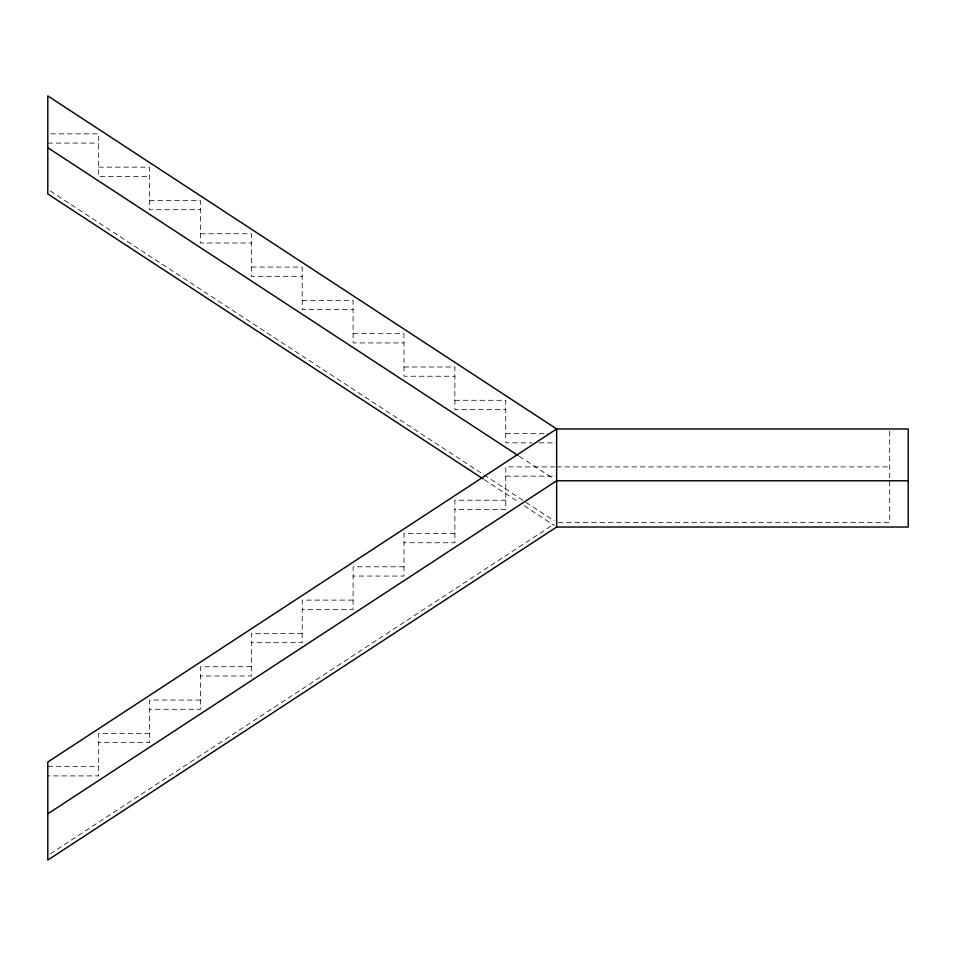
<?xml version="1.0" encoding="UTF-8"?>
<svg xmlns="http://www.w3.org/2000/svg" width="956" height="956" viewBox="0 0 956 956"><rect width="100%" height="100%" fill="white"/><g stroke="black" fill="none" stroke-linecap="round" stroke-linejoin="round"><path stroke-width="0.72" stroke-dasharray="4.78 3.58" d="M50.298 853.828L554.145 524.043M50.704 133.84L98.683 133.84L98.683 176.394L149.566 176.394M47.8 143.089L98.683 143.089M98.683 167.145L149.566 167.145L149.566 209.699L200.449 209.699M149.566 200.449L200.449 200.449L200.449 243.003L251.332 243.003M200.449 233.754L251.332 233.754L251.332 276.32L302.216 276.32M251.332 267.059L302.216 267.059L302.216 309.625L353.099 309.625M302.216 300.363L353.099 300.363L353.099 342.929L403.982 342.929M353.099 333.68L403.982 333.68L403.982 376.234L454.877 376.234M403.982 366.985L454.877 366.985L454.877 409.538L505.76 409.538M454.877 400.289L505.76 400.289L505.76 442.843L531.918 442.843M505.76 433.594L547.919 433.594M539.196 442.843L556.643 442.843M555.185 466.898L505.76 466.898L505.76 509.452L454.877 509.452M556.643 466.898L889.701 466.898M505.76 476.148L556.643 476.148M505.76 500.203L454.877 500.203L454.877 542.757L403.982 542.757M558.125 522.406L889.701 522.406L889.701 428.969M454.877 533.508L403.982 533.508L403.982 576.062L353.099 576.062M403.982 566.812L353.099 566.812L353.099 609.378L302.216 609.378M353.099 600.117L302.216 600.117L302.216 642.683L251.332 642.683M302.216 633.422L251.332 633.422L251.332 675.988L200.449 675.988M251.332 666.738L200.449 666.738L200.449 709.292L149.566 709.292M200.449 700.043L149.566 700.043L149.566 742.597L98.683 742.597M149.566 733.348L98.683 733.348L98.683 775.902L47.8 775.902M47.8 766.652L98.683 766.652M519.228 456.287L554.145 479.147M50.298 190.985L554.145 520.781M484.31 479.685L519.228 502.545M524.211 505.808L554.145 525.406"/><path stroke-width="1.43" d="M47.8 813.831L556.643 480.772L908.2 480.772M556.643 527.031L47.8 860.089L47.8 762.028L556.643 428.969L908.2 428.969L908.2 527.031L556.643 527.031L556.643 428.969L47.8 95.911L47.8 193.972L483.055 478.872M47.8 147.714L517.973 455.474"/></g></svg>
